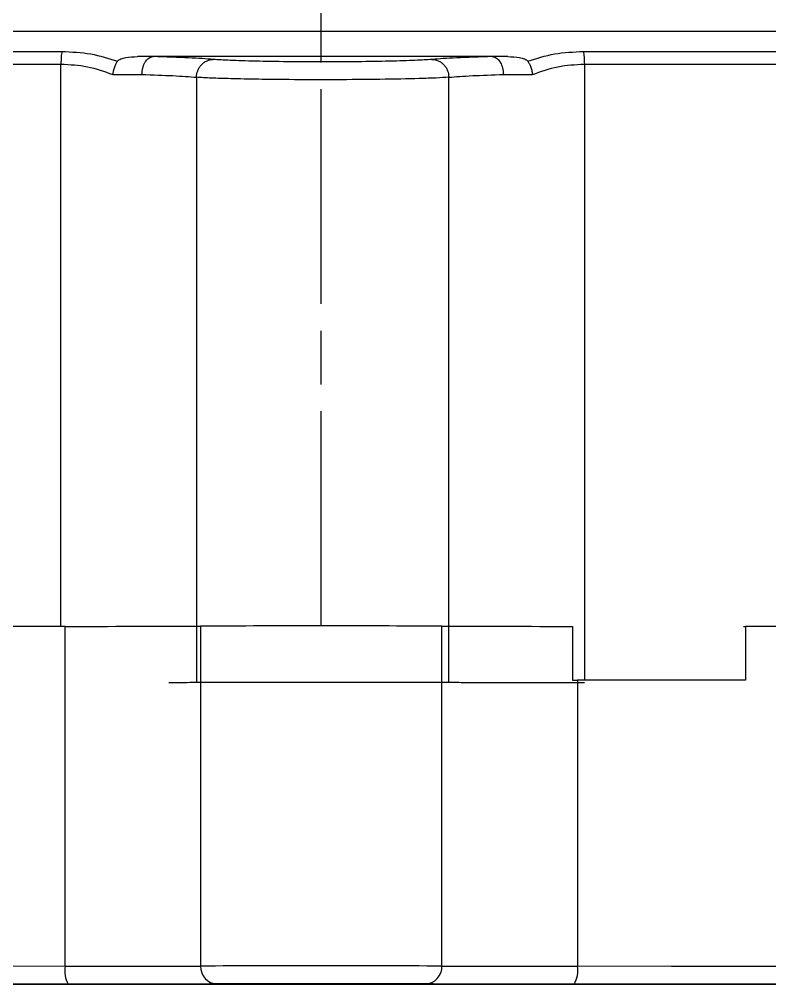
# Model space of a CAD drawing. Header units: millimetres. Extents: x 2251 to 4395, y 932 to 2449.
# Drawn here: x 3085.6 to 3127.6, y 1094.3 to 1148.3 of the extents above; entities that cross this region are included whole.
import ezdxf

# ---------------------------------------------------------------- set-up
doc = ezdxf.new("R2010")
doc.units = ezdxf.units.MM
doc.linetypes.add('AM_ISO08W050', pattern=[18, 12, -1.5, 3, -1.5])
doc.layers.add('AM_7', color=4, linetype='AM_ISO08W050', lineweight=25)

msp = doc.modelspace()

# ---------------------------------------------------------------- linework, layer by layer
at = {"color": 7, "linetype": 'Continuous', "lineweight": 25}
for p, q in [((3102.587, 1146.233), (3093.113, 1146.234)), ((3112.061, 1146.234), (3102.587, 1146.233)), ((3087.969, 1114.388), (3087.969, 1145.816)), ((3117.205, 1145.816), (3117.205, 1111.388)), ((3095.539, 1145.079), (3095.539, 1111.244)), ((3109.635, 1111.244), (3109.635, 1145.079)), ((3088.197, 1095.388), (3088.197, 1114.388)), ((3095.769, 1114.402), (3095.769, 1095.402)), ((3109.249, 1095.402), (3109.249, 1114.402)), ((3116.535, 1114.389), (3116.535, 1111.389)), ((3126.104, 1114.383), (3126.208, 1114.384)), ((3126.208, 1114.384), (3126.208, 1111.384)), ((3116.822, 1111.388), (3116.822, 1095.388))]:
    msp.add_line(p, q, dxfattribs=at)
at = {"color": 7, "linetype": 'Continuous', "lineweight": 25, "flags": 128}
for points in [[(3130.366, 1147.634), (3125.334, 1147.637), (3120.198, 1147.64), (3114.981, 1147.642), (3109.707, 1147.644), (3104.401, 1147.644), (3099.087, 1147.644), (3093.788, 1147.643), (3088.53, 1147.642), (3083.336, 1147.639)], [(3024.221, 1146.386), (3025.369, 1146.397), (3026.862, 1146.408), (3028.693, 1146.419), (3030.855, 1146.429), (3033.336, 1146.44), (3036.127, 1146.449), (3039.215, 1146.459), (3042.586, 1146.467), (3046.225, 1146.476), (3050.116, 1146.483), (3054.241, 1146.491), (3058.583, 1146.497), (3063.12, 1146.503), (3067.834, 1146.509), (3072.704, 1146.513), (3077.707, 1146.517), (3082.821, 1146.52), (3088.023, 1146.523)], [(3117.151, 1146.523), (3122.353, 1146.52), (3127.467, 1146.517), (3132.47, 1146.513), (3137.339, 1146.509), (3142.053, 1146.503), (3146.591, 1146.497), (3150.932, 1146.491), (3155.057, 1146.483), (3158.948, 1146.476), (3162.587, 1146.467), (3165.958, 1146.459), (3169.046, 1146.449), (3171.837, 1146.44), (3174.319, 1146.429), (3176.48, 1146.419), (3178.311, 1146.408), (3179.804, 1146.397), (3180.952, 1146.386)], [(3023.933, 1145.679), (3025.086, 1145.69), (3026.584, 1145.701), (3028.422, 1145.712), (3030.591, 1145.723), (3033.082, 1145.733), (3035.883, 1145.742), (3038.982, 1145.752), (3042.366, 1145.761), (3046.018, 1145.769), (3049.923, 1145.777), (3054.064, 1145.784), (3058.421, 1145.791), (3062.975, 1145.797), (3067.707, 1145.802), (3072.594, 1145.807), (3077.615, 1145.811), (3082.748, 1145.814), (3087.969, 1145.816)], [(3117.205, 1145.816), (3122.426, 1145.814), (3127.559, 1145.811), (3132.58, 1145.807), (3137.467, 1145.802), (3142.198, 1145.797), (3146.753, 1145.791), (3151.11, 1145.784), (3155.25, 1145.777), (3159.155, 1145.769), (3162.808, 1145.761), (3166.191, 1145.752), (3169.29, 1145.742), (3172.092, 1145.733), (3174.582, 1145.723), (3176.752, 1145.712), (3178.589, 1145.701), (3180.088, 1145.69), (3181.24, 1145.679)], [(3088.197, 1114.388), (3082.871, 1114.386), (3077.637, 1114.383), (3072.518, 1114.379), (3067.538, 1114.374), (3062.72, 1114.369), (3058.087, 1114.362), (3053.661, 1114.356), (3049.461, 1114.348), (3045.507, 1114.34), (3041.817, 1114.332), (3038.41, 1114.322), (3035.3, 1114.313), (3032.501, 1114.303), (3030.028, 1114.293), (3027.891, 1114.282), (3026.1, 1114.271)], [(3179.336, 1114.268), (3178.544, 1114.273), (3176.675, 1114.284), (3174.461, 1114.295), (3171.913, 1114.305), (3169.043, 1114.315), (3165.864, 1114.325), (3162.391, 1114.334), (3158.64, 1114.342), (3154.629, 1114.35), (3150.376, 1114.357), (3145.901, 1114.364), (3141.225, 1114.37), (3136.368, 1114.375), (3131.355, 1114.38), (3126.208, 1114.384)], [(3116.535, 1111.389), (3116.57, 1111.389), (3116.606, 1111.389), (3116.642, 1111.389), (3116.678, 1111.388), (3116.714, 1111.388), (3116.75, 1111.388), (3116.786, 1111.388), (3116.822, 1111.388)], [(3126.208, 1111.384), (3125.051, 1111.384), (3123.888, 1111.385), (3122.721, 1111.386), (3121.55, 1111.386), (3120.373, 1111.387), (3119.193, 1111.387), (3118.009, 1111.388), (3116.822, 1111.388)], [(3088.197, 1095.388), (3082.937, 1095.386), (3077.767, 1095.383), (3072.708, 1095.379), (3067.784, 1095.374), (3063.018, 1095.369), (3058.43, 1095.363), (3054.041, 1095.356), (3049.872, 1095.349), (3045.941, 1095.341), (3042.266, 1095.333), (3038.863, 1095.324), (3035.749, 1095.314), (3032.936, 1095.305), (3030.439, 1095.294), (3028.267, 1095.284), (3026.432, 1095.273), (3024.94, 1095.262), (3023.8, 1095.251)], [(3181.218, 1095.251), (3180.078, 1095.262), (3178.587, 1095.273), (3176.751, 1095.284), (3174.58, 1095.294), (3172.082, 1095.305), (3169.27, 1095.314), (3166.155, 1095.324), (3162.753, 1095.333), (3159.078, 1095.341), (3155.147, 1095.349), (3150.977, 1095.356), (3146.589, 1095.363), (3142.001, 1095.369), (3137.234, 1095.374), (3132.31, 1095.379), (3127.252, 1095.383), (3122.081, 1095.386), (3116.822, 1095.388)], [(3130.743, 1094.361), (3126.039, 1094.365), (3121.218, 1094.368), (3116.303, 1094.37), (3111.32, 1094.372), (3106.293, 1094.373), (3101.247, 1094.373), (3096.208, 1094.372), (3091.199, 1094.371), (3086.248, 1094.369), (3081.377, 1094.366)], [(3107.709, 1094.397), (3107.532, 1094.394), (3107.013, 1094.391), (3106.186, 1094.389), (3105.109, 1094.387), (3103.855, 1094.386), (3102.509, 1094.385), (3101.163, 1094.386), (3099.909, 1094.387), (3098.832, 1094.389), (3098.006, 1094.391), (3097.486, 1094.394), (3097.309, 1094.397), (3097.486, 1094.399), (3098.006, 1094.402), (3098.832, 1094.404), (3099.909, 1094.406), (3101.163, 1094.407), (3102.509, 1094.408), (3103.855, 1094.407), (3105.109, 1094.406), (3106.186, 1094.404), (3107.013, 1094.402), (3107.532, 1094.399), (3107.709, 1094.397)]]:
    msp.add_lwpolyline(points, dxfattribs=at)
at = {"color": 7, "linetype": 'Continuous', "lineweight": 25}
for centre, radius, start, end in [((3087.847, 3822.282), 2677.051, 270.064479, 270.099302), ((3117.327, 3822.718), 2677.487, 269.900697, 269.935518), ((3088.636, 2989.474), 1875.085, 269.986579, 270.217963), ((3102.509, -877.901), 1992.314, 89.806162, 90.193839), ((3116.229, 2929.285), 1814.896, 269.779653, 270.009649), ((3089.739, 1095.147), 1.561, 171.0968, 209.1481), ((3088.636, 2970.474), 1875.085, 269.986579, 270.217963), ((3096.739, 1095.371), 0.971, 178.1826, 267.9964), ((3102.509, -896.901), 1992.314, 89.806162, 90.193839), ((3108.279, 1095.371), 0.971, 272.0036, 1.8174), ((3116.382, 2970.474), 1875.085, 269.782038, 270.013422), ((3115.279, 1095.147), 1.561, 330.8519, 8.9032)]:
    msp.add_arc(centre, radius, start, end, dxfattribs=at)
for points in [[(3088.023, 1146.523), (3088.015, 1146.474), (3087.999, 1146.376), (3087.982, 1146.201), (3087.971, 1146.013), (3087.97, 1145.882), (3087.969, 1145.816)], [(3117.151, 1146.523), (3117.159, 1146.474), (3117.175, 1146.376), (3117.192, 1146.201), (3117.202, 1146.013), (3117.204, 1145.882), (3117.205, 1145.816)], [(3109.635, 1111.244), (3109.31, 1111.246), (3108.66, 1111.249), (3106.948, 1111.252), (3104.88, 1111.254), (3102.587, 1111.255), (3100.294, 1111.254), (3098.226, 1111.252), (3096.514, 1111.249), (3095.864, 1111.246), (3095.539, 1111.244)], [(3117.205, 1111.231), (3116.365, 1111.231), (3114.687, 1111.232), (3112.505, 1111.235), (3110.706, 1111.239), (3109.992, 1111.243), (3109.635, 1111.244)]]:
    msp.add_open_spline(points, degree=3, dxfattribs=at)
for points, knots in [([(3088.023, 1146.523), (3088.569, 1146.498), (3089.663, 1146.448), (3090.638, 1146.136), (3091.125, 1145.979)], [0, 0, 0, 0, 0.499348, 1, 1, 1, 1]), ([(3091.125, 1145.979), (3091.148, 1146.004), (3091.197, 1146.057), (3091.359, 1146.131), (3091.707, 1146.217), (3092.02, 1146.226), (3092.237, 1146.232)], [0, 0, 0, 0, 0.0981068, 0.2156701, 0.4546075, 1, 1, 1, 1]), ([(3093.113, 1146.233), (3092.977, 1146.233), (3092.779, 1146.233), (3092.506, 1146.232), (3092.358, 1146.232), (3092.271, 1146.232), (3092.247, 1146.232), (3092.239, 1146.232), (3092.237, 1146.232)], [0, 0, 0, 0, 0.485398, 0.709453, 0.919202, 0.97572, 0.991889, 1, 1, 1, 1]), ([(3092.487, 1145.235), (3092.502, 1145.362), (3092.524, 1145.55), (3092.582, 1145.725), (3092.624, 1145.833), (3092.658, 1145.904), (3092.743, 1146.035), (3092.851, 1146.141), (3092.987, 1146.219), (3093.07, 1146.228), (3093.113, 1146.233)], [0, 0, 0, 0, 0.244887, 0.361345, 0.377678, 0.492933, 0.536162, 0.741629, 0.867487, 1, 1, 1, 1]), ([(3096.479, 1146.077), (3096.073, 1146.107), (3095.265, 1146.166), (3093.828, 1146.211), (3093.113, 1146.234)], [0, 0, 0, 0, 0.502375, 1, 1, 1, 1]), ([(3112.061, 1146.234), (3111.348, 1146.211), (3109.911, 1146.167), (3109.102, 1146.107), (3108.695, 1146.077)], [0, 0, 0, 0, 0.496466, 1, 1, 1, 1]), ([(3112.061, 1146.233), (3112.104, 1146.228), (3112.187, 1146.219), (3112.336, 1146.134), (3112.444, 1146.021), (3112.499, 1145.929), (3112.5, 1145.928), (3112.502, 1145.925), (3112.509, 1145.913), (3112.561, 1145.819), (3112.645, 1145.601), (3112.672, 1145.362), (3112.687, 1145.235)], [0, 0, 0, 0, 0.13275, 0.258828, 0.507271, 0.507353, 0.507953, 0.509582, 0.515681, 0.539247, 0.754927, 1, 1, 1, 1]), ([(3112.937, 1146.232), (3112.935, 1146.232), (3112.91, 1146.232), (3112.753, 1146.232), (3112.454, 1146.233), (3112.197, 1146.233), (3112.061, 1146.233)], [0, 0, 0, 0, 0.008069, 0.080583, 0.514577, 1, 1, 1, 1]), ([(3112.937, 1146.232), (3113.155, 1146.226), (3113.468, 1146.217), (3113.816, 1146.13), (3113.978, 1146.057), (3114.026, 1146.004), (3114.049, 1145.979)], [0, 0, 0, 0, 0.546902, 0.785535, 0.902249, 1, 1, 1, 1]), ([(3114.049, 1145.979), (3114.536, 1146.136), (3115.511, 1146.448), (3116.605, 1146.498), (3117.151, 1146.523)], [0, 0, 0, 0, 0.5006525, 1, 1, 1, 1]), ([(3087.969, 1145.816), (3088.471, 1145.79), (3089.499, 1145.736), (3090.399, 1145.403), (3090.86, 1145.233)], [0, 0, 0, 0, 0.48849, 1, 1, 1, 1]), ([(3091.125, 1145.979), (3091.096, 1145.931), (3091.035, 1145.832), (3090.956, 1145.64), (3090.894, 1145.436), (3090.87, 1145.295), (3090.86, 1145.233)], [0, 0, 0, 0, 0.239434, 0.497145, 0.777846, 1, 1, 1, 1]), ([(3095.539, 1145.079), (3095.553, 1145.203), (3095.574, 1145.395), (3095.692, 1145.627), (3095.813, 1145.786), (3095.963, 1145.915), (3096.181, 1146.04), (3096.361, 1146.063), (3096.479, 1146.077)], [0, 0, 0, 0, 0.239617, 0.368463, 0.499999, 0.631535, 0.760382, 1, 1, 1, 1]), ([(3108.695, 1146.077), (3108.413, 1146.058), (3107.85, 1146.018), (3106.364, 1145.973), (3104.569, 1145.944), (3102.58, 1145.934), (3100.594, 1145.944), (3098.803, 1145.973), (3097.322, 1146.018), (3096.76, 1146.058), (3096.479, 1146.077)], [0, 0, 0, 0, 0.125138, 0.250256, 0.375373, 0.50043, 0.625397, 0.750284, 0.875124, 1, 1, 1, 1]), ([(3108.695, 1146.077), (3108.812, 1146.063), (3108.993, 1146.04), (3109.211, 1145.915), (3109.361, 1145.786), (3109.482, 1145.627), (3109.6, 1145.395), (3109.621, 1145.203), (3109.635, 1145.079)], [0, 0, 0, 0, 0.239618, 0.368465, 0.500002, 0.631538, 0.760384, 1, 1, 1, 1]), ([(3114.049, 1145.979), (3114.078, 1145.931), (3114.139, 1145.832), (3114.217, 1145.64), (3114.28, 1145.436), (3114.304, 1145.295), (3114.314, 1145.233)], [0, 0, 0, 0, 0.239149, 0.497163, 0.778524, 1, 1, 1, 1]), ([(3114.314, 1145.233), (3114.775, 1145.403), (3115.675, 1145.736), (3116.702, 1145.79), (3117.205, 1145.816)], [0, 0, 0, 0, 0.51151, 1, 1, 1, 1]), ([(3092.487, 1145.235), (3093.101, 1145.214), (3094.413, 1145.169), (3095.148, 1145.11), (3095.539, 1145.079)], [0, 0, 0, 0, 0.468316, 1, 1, 1, 1]), ([(3109.635, 1145.079), (3110.026, 1145.11), (3110.761, 1145.169), (3112.073, 1145.214), (3112.687, 1145.235)], [0, 0, 0, 0, 0.531637, 1, 1, 1, 1]), ([(3109.635, 1145.079), (3109.417, 1145.065), (3108.997, 1145.038), (3107.763, 1144.995), (3105.878, 1144.956), (3103.292, 1144.937), (3100.922, 1144.942), (3098.945, 1144.964), (3097.478, 1144.994), (3096.273, 1145.033), (3095.794, 1145.063), (3095.539, 1145.079)], [0, 0, 0, 0, 0.088859, 0.171995, 0.32047, 0.462481, 0.603147, 0.703171, 0.80801, 0.898186, 1, 1, 1, 1]), ([(3095.539, 1111.244), (3095.218, 1111.242), (3094.834, 1111.24), (3094.12, 1111.239), (3094.003, 1111.238)], [0, 0, 0, 0, 0.834947, 1, 1, 1, 1]), ([(3088.376, 1094.386), (3085.88, 1094.385), (3080.842, 1094.383), (3073.465, 1094.378), (3066.223, 1094.371), (3059.244, 1094.362), (3052.641, 1094.352), (3046.547, 1094.34), (3041.055, 1094.327), (3036.243, 1094.313), (3032.181, 1094.298), (3028.911, 1094.282), (3026.373, 1094.267), (3025.31, 1094.256), (3024.784, 1094.25)], [0, 0, 0, 0, 0.079959, 0.161371, 0.244142, 0.328893, 0.414217, 0.5, 0.585778, 0.671102, 0.755858, 0.838624, 0.920039, 1, 1, 1, 1]), ([(3096.705, 1094.401), (3096.314, 1094.399), (3095.519, 1094.396), (3093.529, 1094.391), (3091.115, 1094.388), (3089.279, 1094.387), (3088.376, 1094.386)], [0, 0, 0, 0, 0.245796, 0.5, 0.754204, 1, 1, 1, 1]), ([(3108.313, 1094.401), (3108.049, 1094.402), (3107.508, 1094.405), (3106.09, 1094.408), (3104.373, 1094.409), (3102.509, 1094.41), (3100.645, 1094.409), (3098.929, 1094.408), (3097.51, 1094.405), (3096.969, 1094.402), (3096.705, 1094.401)], [0, 0, 0, 0, 0.122089, 0.25, 0.377911, 0.5, 0.622089, 0.75, 0.877911, 1, 1, 1, 1]), ([(3116.643, 1094.386), (3115.74, 1094.387), (3113.903, 1094.388), (3111.489, 1094.391), (3109.499, 1094.396), (3108.704, 1094.399), (3108.313, 1094.401)], [0, 0, 0, 0, 0.245796, 0.5, 0.754204, 1, 1, 1, 1]), ([(3180.235, 1094.25), (3179.708, 1094.256), (3178.646, 1094.267), (3176.107, 1094.282), (3172.838, 1094.298), (3168.775, 1094.313), (3163.964, 1094.327), (3158.471, 1094.34), (3152.377, 1094.352), (3145.774, 1094.362), (3138.795, 1094.371), (3131.553, 1094.378), (3124.176, 1094.383), (3119.139, 1094.385), (3116.643, 1094.386)], [0, 0, 0, 0, 0.0799588, 0.1613715, 0.2441424, 0.3288926, 0.4142166, 0.5, 0.5857784, 0.6711024, 0.7558576, 0.8386237, 0.9200388, 1, 1, 1, 1])]:
    msp.add_open_spline(points, degree=3, knots=knots, dxfattribs=at)
at = {"layer": 'AM_7'}
msp.add_line((3102.509, 1114.413), (3102.509, 1471.962), dxfattribs=at)

doc.saveas('drawing.dxf')
